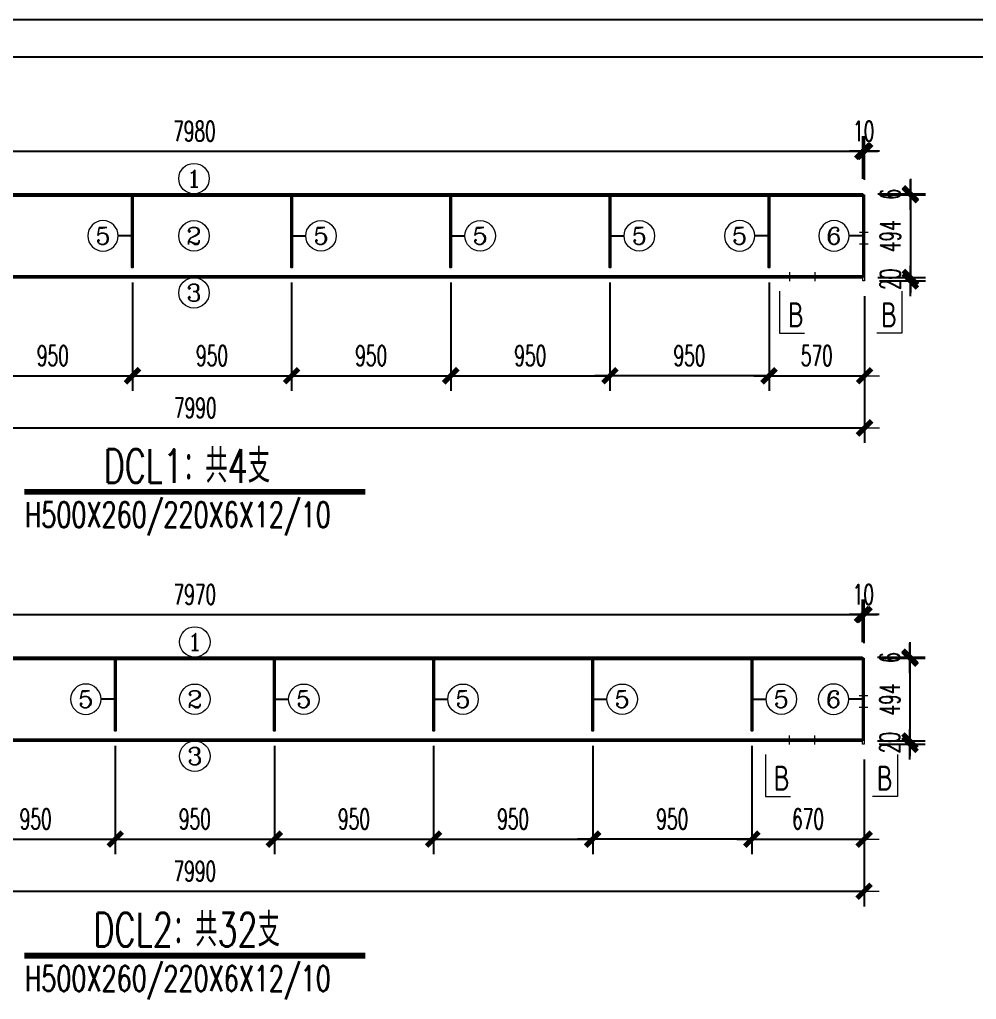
# Model space of a CAD drawing. Header units: inches. Extents: x 129725932 to 129894734, y 55771230 to 55809283.
# Drawn here: x 129880201 to 129885913, y 55803435 to 55809283 of the extents above; entities that cross this region are included whole.
import ezdxf
from ezdxf.enums import TextEntityAlignment as Align

# ---------------------------------------------------------------- set-up
doc = ezdxf.new("R2010")
doc.units = ezdxf.units.IN
doc.header["$MEASUREMENT"] = 0
for name, color, linetype, lineweight in [('Bolt', 252, 'Continuous', 9), ('标注', 8, 'Continuous', 9), ('深蓝线', 5, 'Continuous', 9), ('灰线', 253, 'Continuous', 5), ('白线', 7, 'Continuous', 5), ('钢架', 7, 'Continuous', 25)]:
    doc.layers.add(name, color=color, linetype=linetype, lineweight=lineweight)
for name, color, linetype in [('DIM', 3, 'Continuous'), ('TK', 140, 'Continuous'), ('尺寸标注', 8, 'Continuous'), ('细线', 37, 'Continuous'), ('钢梁', 3, 'Continuous')]:
    doc.layers.add(name, color=color, linetype=linetype)
doc.styles.add('ARIAL', font='swisscl.ttf', dxfattribs={"width": 0.7})
doc.styles.add('COMPLEX', font='COMPLEX')
doc.styles.add('DIM_FONT', font='romans.shx', dxfattribs={"width": 0.618, "bigfont": '1hztxt.shx'})
doc.styles.add('HZXY', font='romand.shx', dxfattribs={"bigfont": 'hzxy.shx'})
doc.styles.add('标注', font='tssdeng.shx', dxfattribs={"width": 0.6, "bigfont": 'tssdchn.shx'})
doc.dimstyles.new('WGH(1)', dxfattribs={"dimscale": 1.2, "dimtxt": 100, "dimasz": 0.5, "dimexe": 75, "dimexo": 75, "dimgap": 50, "dimtad": 1, "dimdec": 0, "dimzin": 0, "dimdsep": 46, "dimtxsty": 'DIM_FONT', "dimblk1": '_DIMX', "dimblk2": '_DIMX', "dimsah": 1, "dimcen": 0.09, "dimclrd": 3, "dimclre": 3, "dimclrt": 7, "dimadec": 0, "dimazin": 0, "dimtfac": 1, "dimtdec": 0, "dimtix": 1, "dimtmove": 2, "dimatfit": 3, "dimldrblk": '_DIMX', "dimfxl": 0, "dimtolj": 1, "dimtzin": 0, "dimarcsym": 0})

# ---------------------------------------------------------------- blocks, each defined once
blk = doc.blocks.new('TK')
at = {"layer": 'TK', "lineweight": -3}
for p, q in [((6334425.8, 2870306.6), (6350948.5, 2870306.6)), ((6334425.8, 2870306.6), (6350948.5, 2870306.6)), ((6334425.8, 2870306.6), (6350948.5, 2870306.6)), ((6334425.8, 2870306.6), (6350948.5, 2870306.6)), ((6334917, 2870110.2), (6350752, 2870110.2)), ((6334917, 2870110.2), (6350752, 2870110.2))]:
    blk.add_line(p, q, dxfattribs=at)
for tag, height, style, width, p in [('DISCIPLINE', 58.9, 'HZXY', 1, (6349472.7, 2859435.4)), ('PROJECT-NAME', 98.2, 'HZXY', 0.8, (6344531.8, 2859366.2)), ('ITEM-NAME', 98.2, 'HZXY', 0.8, (6346423, 2859369.9)), ('STATUS', 58.9, 'HZXY', 0.8, (6350406.5, 2859350.8)), ('SCALE', 58.9, 'ARIAL', 1, (6349470.2, 2859271.1)), ('版本号', 58.9, 'HZXY', 1, (6342281.9, 2859251.5)), ('REWORK-DATE', 58.9, 'ARIAL', 1, (6342814.4, 2859259)), ('DRAWING-TITLE', 98.2, 'HZXY', 0.8, (6347969.5, 2859229.5)), ('DRAWING-TITLE', 98.2, 'HZXY', 0.8, (6347970.5, 2859098.8)), ('版本号', 58.9, 'HZXY', 1, (6342281.9, 2859078.2)), ('REWORK-DATE', 58.9, 'ARIAL', 1, (6342814.4, 2859087.1)), ('DATE', 58.9, 'ARIAL', 1, (6349468, 2859092.1)), ('DRAWING-TITLE', 98.2, 'HZXY', 0.8, (6347972.1, 2858962.5)), ('PROJECT-NUMBER', 58.9, 'ARIAL', 0.9, (6350395.7, 2859013.3)), ('版本号', 58.9, 'HZXY', 1, (6342281.9, 2858912.2)), ('REWORK-DATE', 58.9, 'ARIAL', 1, (6342814.4, 2858915.2)), ('DRAWING-NUMBER', 58.9, 'ARIAL', 1, (6349470.8, 2858922))]:
    blk.add_attdef(tag, text='', height=height, dxfattribs=dict(at, style=style, width=width)).set_placement(p, align=Align.MIDDLE)
blk = doc.blocks.new('_DIMX')
blk.add_line((-150, 0), (150, 0))
at = {"const_width": 50}
blk.add_lwpolyline([(-70, -70), (70, 70)], dxfattribs=at)
blk = doc.blocks.new('*D787')
at = {"layer": 'Defpoints', "color": 0}
for p in [(129879924.9, 55807803.3), (129880874.9, 55807803.3), (129880874.9, 55807157.2)]:
    blk.add_point(p, dxfattribs=at)
at = {"layer": '标注', "color": 3, "lineweight": -2}
for p, q in [((129879924.9, 55807713.3), (129879924.9, 55807067.2)), ((129880874.9, 55807713.3), (129880874.9, 55807067.2)), ((129879925.5, 55807157.2), (129880874.3, 55807157.2))]:
    blk.add_line(p, q, dxfattribs=at)
at = {"layer": '标注', "color": 3, "lineweight": -2, "xscale": 0.5999999999999995, "yscale": 0.5999999999999995, "zscale": 0.5999999999999995, "rotation": 180}
blk.add_blockref('_DIMX', (129879924.9, 55807157.2), dxfattribs=at)
at = {"layer": '标注', "color": 3, "lineweight": -2, "xscale": 0.5999999999999995, "yscale": 0.5999999999999995, "zscale": 0.5999999999999995}
blk.add_blockref('_DIMX', (129880874.9, 55807157.2), dxfattribs=at)
at = {"layer": '标注', "color": 7, "insert": (129880399.9, 55807277.2), "char_height": 120, "attachment_point": 5, "style": 'DIM_FONT'}
blk.add_mtext('\\A1;950', dxfattribs=at)
blk = doc.blocks.new('*D788')
at = {"layer": 'Defpoints', "color": 0}
for p in [(129880874.9, 55807803.3), (129881824.9, 55807803.3), (129881824.9, 55807157.2)]:
    blk.add_point(p, dxfattribs=at)
at = {"layer": '标注', "color": 3, "lineweight": -2}
for p, q in [((129880874.9, 55807713.3), (129880874.9, 55807067.2)), ((129881824.9, 55807713.3), (129881824.9, 55807067.2)), ((129880875.5, 55807157.2), (129881824.3, 55807157.2))]:
    blk.add_line(p, q, dxfattribs=at)
at = {"layer": '标注', "color": 3, "lineweight": -2, "xscale": 0.5999999999999995, "yscale": 0.5999999999999995, "zscale": 0.5999999999999995, "rotation": 180}
blk.add_blockref('_DIMX', (129880874.9, 55807157.2), dxfattribs=at)
at = {"layer": '标注', "color": 3, "lineweight": -2, "xscale": 0.5999999999999995, "yscale": 0.5999999999999995, "zscale": 0.5999999999999995}
blk.add_blockref('_DIMX', (129881824.9, 55807157.2), dxfattribs=at)
at = {"layer": '标注', "color": 7, "insert": (129881349.9, 55807277.2), "char_height": 120, "attachment_point": 5, "style": 'DIM_FONT'}
blk.add_mtext('\\A1;950', dxfattribs=at)
blk = doc.blocks.new('*D789')
at = {"layer": 'Defpoints', "color": 0}
for p in [(129881824.9, 55807803.3), (129882774.9, 55807803.3), (129882774.9, 55807157.2)]:
    blk.add_point(p, dxfattribs=at)
at = {"layer": '标注', "color": 3, "lineweight": -2}
for p, q in [((129881824.9, 55807713.3), (129881824.9, 55807067.2)), ((129882774.9, 55807713.3), (129882774.9, 55807067.2)), ((129881825.5, 55807157.2), (129882774.3, 55807157.2))]:
    blk.add_line(p, q, dxfattribs=at)
at = {"layer": '标注', "color": 3, "lineweight": -2, "xscale": 0.5999999999999995, "yscale": 0.5999999999999995, "zscale": 0.5999999999999995, "rotation": 180}
blk.add_blockref('_DIMX', (129881824.9, 55807157.2), dxfattribs=at)
at = {"layer": '标注', "color": 3, "lineweight": -2, "xscale": 0.5999999999999995, "yscale": 0.5999999999999995, "zscale": 0.5999999999999995}
blk.add_blockref('_DIMX', (129882774.9, 55807157.2), dxfattribs=at)
at = {"layer": '标注', "color": 7, "insert": (129882299.9, 55807277.2), "char_height": 120, "attachment_point": 5, "style": 'DIM_FONT'}
blk.add_mtext('\\A1;950', dxfattribs=at)
blk = doc.blocks.new('*D790')
at = {"layer": 'Defpoints', "color": 0}
for p in [(129882774.9, 55807803.3), (129883724.9, 55807803.3), (129883724.9, 55807157.2)]:
    blk.add_point(p, dxfattribs=at)
at = {"layer": '标注', "color": 3, "lineweight": -2}
for p, q in [((129882774.9, 55807713.3), (129882774.9, 55807067.2)), ((129883724.9, 55807713.3), (129883724.9, 55807067.2)), ((129882775.5, 55807157.2), (129883724.3, 55807157.2))]:
    blk.add_line(p, q, dxfattribs=at)
at = {"layer": '标注', "color": 3, "lineweight": -2, "xscale": 0.5999999999999995, "yscale": 0.5999999999999995, "zscale": 0.5999999999999995, "rotation": 180}
blk.add_blockref('_DIMX', (129882774.9, 55807157.2), dxfattribs=at)
at = {"layer": '标注', "color": 3, "lineweight": -2, "xscale": 0.5999999999999995, "yscale": 0.5999999999999995, "zscale": 0.5999999999999995}
blk.add_blockref('_DIMX', (129883724.9, 55807157.2), dxfattribs=at)
at = {"layer": '标注', "color": 7, "insert": (129883249.9, 55807277.2), "char_height": 120, "attachment_point": 5, "style": 'DIM_FONT'}
blk.add_mtext('\\A1;950', dxfattribs=at)
blk = doc.blocks.new('*D791')
at = {"layer": 'Defpoints', "color": 0}
for p in [(129884674.9, 55807803.3), (129885244.9, 55807723.3), (129885244.9, 55807157.2)]:
    blk.add_point(p, dxfattribs=at)
at = {"layer": '标注', "color": 3, "lineweight": -2}
for p, q in [((129884674.9, 55807713.3), (129884674.9, 55807067.2)), ((129885244.9, 55807633.3), (129885244.9, 55807067.2)), ((129884675.5, 55807157.2), (129885244.3, 55807157.2))]:
    blk.add_line(p, q, dxfattribs=at)
at = {"layer": '标注', "color": 3, "lineweight": -2, "xscale": 0.5999999999999995, "yscale": 0.5999999999999995, "zscale": 0.5999999999999995, "rotation": 180}
blk.add_blockref('_DIMX', (129884674.9, 55807157.2), dxfattribs=at)
at = {"layer": '标注', "color": 3, "lineweight": -2, "xscale": 0.5999999999999995, "yscale": 0.5999999999999995, "zscale": 0.5999999999999995}
blk.add_blockref('_DIMX', (129885244.9, 55807157.2), dxfattribs=at)
at = {"layer": '标注', "color": 7, "insert": (129884959.9, 55807277.2), "char_height": 120, "attachment_point": 5, "style": 'DIM_FONT'}
blk.add_mtext('\\A1;570', dxfattribs=at)
blk = doc.blocks.new('*D792')
at = {"layer": 'Defpoints', "color": 0}
for p in [(129877254.9, 55807743.3), (129885244.9, 55807723.3), (129885244.9, 55806846.3)]:
    blk.add_point(p, dxfattribs=at)
at = {"layer": '标注', "color": 3, "lineweight": -2}
for p, q in [((129877254.9, 55807653.3), (129877254.9, 55806756.3)), ((129885244.9, 55807633.3), (129885244.9, 55806756.3)), ((129877255.5, 55806846.3), (129885244.3, 55806846.3))]:
    blk.add_line(p, q, dxfattribs=at)
at = {"layer": '标注', "color": 3, "lineweight": -2, "xscale": 0.5999999999999995, "yscale": 0.5999999999999995, "zscale": 0.5999999999999995, "rotation": 180}
blk.add_blockref('_DIMX', (129877254.9, 55806846.3), dxfattribs=at)
at = {"layer": '标注', "color": 3, "lineweight": -2, "xscale": 0.5999999999999995, "yscale": 0.5999999999999995, "zscale": 0.5999999999999995}
blk.add_blockref('_DIMX', (129885244.9, 55806846.3), dxfattribs=at)
at = {"layer": '标注', "color": 7, "insert": (129881249.9, 55806966.3), "char_height": 120, "attachment_point": 5, "style": 'DIM_FONT'}
blk.add_mtext('\\A1;7990', dxfattribs=at)
blk = doc.blocks.new('轴线标号')
at = {"lineweight": 13}
blk.add_circle((0, 0), 0.5, dxfattribs=at)
at = {"layer": '钢架', "lineweight": 13, "style": 'COMPLEX', "width": 1.041667}
blk.add_attdef('A', text='', height=0.56, dxfattribs=at).set_placement((-0.25, -0.28), (0.25, -0.28), align=Align.FIT)
blk = doc.blocks.new('*D793')
at = {"layer": 'Defpoints', "color": 0}
for p in [(129885234.9, 55808497.4), (129877254.9, 55808243.3), (129885234.9, 55808243.3)]:
    blk.add_point(p, dxfattribs=at)
at = {"layer": 'DIM', "color": 3, "lineweight": -2}
for p, q in [((129877254.9, 55808333.3), (129877254.9, 55808587.4)), ((129885234.9, 55808333.3), (129885234.9, 55808587.4)), ((129877255.5, 55808497.4), (129885234.3, 55808497.4))]:
    blk.add_line(p, q, dxfattribs=at)
at = {"layer": 'DIM', "color": 3, "lineweight": -2, "xscale": 0.5999999999999995, "yscale": 0.5999999999999995, "zscale": 0.5999999999999995, "rotation": 180}
blk.add_blockref('_DIMX', (129877254.9, 55808497.4), dxfattribs=at)
at = {"layer": 'DIM', "color": 3, "lineweight": -2, "xscale": 0.5999999999999995, "yscale": 0.5999999999999995, "zscale": 0.5999999999999995}
blk.add_blockref('_DIMX', (129885234.9, 55808497.4), dxfattribs=at)
at = {"layer": 'DIM', "color": 7, "insert": (129881244.9, 55808617.4), "char_height": 120, "attachment_point": 5, "style": 'DIM_FONT'}
blk.add_mtext('\\A1;7980', dxfattribs=at)
blk = doc.blocks.new('*D794')
at = {"layer": 'Defpoints', "color": 0}
for p in [(129885244.9, 55808497.4), (129885234.9, 55808243.3), (129885244.9, 55808237.3)]:
    blk.add_point(p, dxfattribs=at)
at = {"layer": 'DIM', "color": 3, "lineweight": -2}
for p, q in [((129885234.9, 55808333.3), (129885234.9, 55808587.4)), ((129885244.9, 55808327.3), (129885244.9, 55808587.4)), ((129885234.3, 55808497.4), (129885233.7, 55808497.4)), ((129885234.9, 55808497.4), (129885244.9, 55808497.4)), ((129885245.5, 55808497.4), (129885246.1, 55808497.4))]:
    blk.add_line(p, q, dxfattribs=at)
at = {"layer": 'DIM', "color": 3, "lineweight": -2, "xscale": 0.5999999999999995, "yscale": 0.5999999999999995, "zscale": 0.5999999999999995}
blk.add_blockref('_DIMX', (129885234.9, 55808497.4), dxfattribs=at)
at = {"layer": 'DIM', "color": 3, "lineweight": -2, "xscale": 0.5999999999999995, "yscale": 0.5999999999999995, "zscale": 0.5999999999999995, "rotation": 180}
blk.add_blockref('_DIMX', (129885244.9, 55808497.4), dxfattribs=at)
at = {"layer": 'DIM', "color": 7, "insert": (129885239.9, 55808617.4), "char_height": 120, "attachment_point": 5, "style": 'DIM_FONT'}
blk.add_mtext('\\A1;10', dxfattribs=at)
blk = doc.blocks.new('*D795')
at = {"layer": 'Defpoints', "color": 0}
for p in [(129885234.9, 55808243.3), (129885244.9, 55808237.3), (129885518.5, 55808237.3)]:
    blk.add_point(p, dxfattribs=at)
at = {"layer": 'DIM', "color": 3, "lineweight": -2}
for p, q in [((129885324.9, 55808243.3), (129885608.5, 55808243.3)), ((129885334.9, 55808237.3), (129885608.5, 55808237.3)), ((129885518.5, 55808243.9), (129885518.5, 55808244.5)), ((129885518.5, 55808243.3), (129885518.5, 55808237.3)), ((129885518.5, 55808236.7), (129885518.5, 55808236.1))]:
    blk.add_line(p, q, dxfattribs=at)
at = {"layer": 'DIM', "color": 3, "lineweight": -2, "xscale": 0.5999999999999995, "yscale": 0.5999999999999995, "zscale": 0.5999999999999995}
for p, rotation in [((129885518.5, 55808243.3), 270), ((129885518.5, 55808237.3), 90)]:
    blk.add_blockref('_DIMX', p, dxfattribs=dict(at, rotation=rotation))
at = {"layer": 'DIM', "color": 7, "insert": (129885398.5, 55808240.3), "char_height": 120, "attachment_point": 5, "rotation": 90, "style": 'DIM_FONT'}
blk.add_mtext('\\A1;6', dxfattribs=at)
blk = doc.blocks.new('*D796')
at = {"layer": 'Defpoints', "color": 0}
for p in [(129885244.9, 55808237.3), (129885234.9, 55807743.3), (129885518.5, 55807743.3)]:
    blk.add_point(p, dxfattribs=at)
at = {"layer": 'DIM', "color": 3, "lineweight": -2}
for p, q in [((129885334.9, 55808237.3), (129885608.5, 55808237.3)), ((129885518.5, 55808236.7), (129885518.5, 55807743.9)), ((129885324.9, 55807743.3), (129885608.5, 55807743.3))]:
    blk.add_line(p, q, dxfattribs=at)
at = {"layer": 'DIM', "color": 3, "lineweight": -2, "xscale": 0.5999999999999995, "yscale": 0.5999999999999995, "zscale": 0.5999999999999995}
for p, rotation in [((129885518.5, 55808237.3), 90), ((129885518.5, 55807743.3), 270)]:
    blk.add_blockref('_DIMX', p, dxfattribs=dict(at, rotation=rotation))
at = {"layer": 'DIM', "color": 7, "insert": (129885398.5, 55807990.3), "char_height": 120, "attachment_point": 5, "rotation": 90, "style": 'DIM_FONT'}
blk.add_mtext('\\A1;494', dxfattribs=at)
blk = doc.blocks.new('*D797')
at = {"layer": 'Defpoints', "color": 0}
for p in [(129885234.9, 55807743.3), (129885244.9, 55807723.3), (129885518.5, 55807723.3)]:
    blk.add_point(p, dxfattribs=at)
at = {"layer": 'DIM', "color": 3, "lineweight": -2}
for p, q in [((129885324.9, 55807743.3), (129885608.5, 55807743.3)), ((129885334.9, 55807723.3), (129885608.5, 55807723.3)), ((129885518.5, 55807743.9), (129885518.5, 55807744.5)), ((129885518.5, 55807743.3), (129885518.5, 55807723.3)), ((129885518.5, 55807722.7), (129885518.5, 55807722.1))]:
    blk.add_line(p, q, dxfattribs=at)
at = {"layer": 'DIM', "color": 3, "lineweight": -2, "xscale": 0.5999999999999995, "yscale": 0.5999999999999995, "zscale": 0.5999999999999995}
for p, rotation in [((129885518.5, 55807743.3), 270), ((129885518.5, 55807723.3), 90)]:
    blk.add_blockref('_DIMX', p, dxfattribs=dict(at, rotation=rotation))
at = {"layer": 'DIM', "color": 7, "insert": (129885398.5, 55807733.3), "char_height": 120, "attachment_point": 5, "rotation": 90, "style": 'DIM_FONT'}
blk.add_mtext('\\A1;20', dxfattribs=at)
blk = doc.blocks.new('*D801')
at = {"layer": 'Defpoints', "color": 0}
for p in [(129879822.4, 55805038), (129880772.4, 55805038), (129880772.4, 55804391.9)]:
    blk.add_point(p, dxfattribs=at)
at = {"layer": '标注', "color": 3, "lineweight": -2}
for p, q in [((129879822.4, 55804948), (129879822.4, 55804301.9)), ((129880772.4, 55804948), (129880772.4, 55804301.9)), ((129879823, 55804391.9), (129880771.8, 55804391.9))]:
    blk.add_line(p, q, dxfattribs=at)
at = {"layer": '标注', "color": 3, "lineweight": -2, "xscale": 0.5999999999999995, "yscale": 0.5999999999999995, "zscale": 0.5999999999999995, "rotation": 180}
blk.add_blockref('_DIMX', (129879822.4, 55804391.9), dxfattribs=at)
at = {"layer": '标注', "color": 3, "lineweight": -2, "xscale": 0.5999999999999995, "yscale": 0.5999999999999995, "zscale": 0.5999999999999995}
blk.add_blockref('_DIMX', (129880772.4, 55804391.9), dxfattribs=at)
at = {"layer": '标注', "color": 7, "insert": (129880297.4, 55804511.9), "char_height": 120, "attachment_point": 5, "style": 'DIM_FONT'}
blk.add_mtext('\\A1;950', dxfattribs=at)
blk = doc.blocks.new('*D802')
at = {"layer": 'Defpoints', "color": 0}
for p in [(129880772.4, 55805038), (129881722.4, 55805038), (129881722.4, 55804391.9)]:
    blk.add_point(p, dxfattribs=at)
at = {"layer": '标注', "color": 3, "lineweight": -2}
for p, q in [((129880772.4, 55804948), (129880772.4, 55804301.9)), ((129881722.4, 55804948), (129881722.4, 55804301.9)), ((129880773, 55804391.9), (129881721.8, 55804391.9))]:
    blk.add_line(p, q, dxfattribs=at)
at = {"layer": '标注', "color": 3, "lineweight": -2, "xscale": 0.5999999999999995, "yscale": 0.5999999999999995, "zscale": 0.5999999999999995, "rotation": 180}
blk.add_blockref('_DIMX', (129880772.4, 55804391.9), dxfattribs=at)
at = {"layer": '标注', "color": 3, "lineweight": -2, "xscale": 0.5999999999999995, "yscale": 0.5999999999999995, "zscale": 0.5999999999999995}
blk.add_blockref('_DIMX', (129881722.4, 55804391.9), dxfattribs=at)
at = {"layer": '标注', "color": 7, "insert": (129881247.4, 55804511.9), "char_height": 120, "attachment_point": 5, "style": 'DIM_FONT'}
blk.add_mtext('\\A1;950', dxfattribs=at)
blk = doc.blocks.new('*D803')
at = {"layer": 'Defpoints', "color": 0}
for p in [(129881722.4, 55805038), (129882672.4, 55805038), (129882672.4, 55804391.9)]:
    blk.add_point(p, dxfattribs=at)
at = {"layer": '标注', "color": 3, "lineweight": -2}
for p, q in [((129881722.4, 55804948), (129881722.4, 55804301.9)), ((129882672.4, 55804948), (129882672.4, 55804301.9)), ((129881723, 55804391.9), (129882671.8, 55804391.9))]:
    blk.add_line(p, q, dxfattribs=at)
at = {"layer": '标注', "color": 3, "lineweight": -2, "xscale": 0.5999999999999995, "yscale": 0.5999999999999995, "zscale": 0.5999999999999995, "rotation": 180}
blk.add_blockref('_DIMX', (129881722.4, 55804391.9), dxfattribs=at)
at = {"layer": '标注', "color": 3, "lineweight": -2, "xscale": 0.5999999999999995, "yscale": 0.5999999999999995, "zscale": 0.5999999999999995}
blk.add_blockref('_DIMX', (129882672.4, 55804391.9), dxfattribs=at)
at = {"layer": '标注', "color": 7, "insert": (129882197.4, 55804511.9), "char_height": 120, "attachment_point": 5, "style": 'DIM_FONT'}
blk.add_mtext('\\A1;950', dxfattribs=at)
blk = doc.blocks.new('*D804')
at = {"layer": 'Defpoints', "color": 0}
for p in [(129882672.4, 55805038), (129883622.4, 55805038), (129883622.4, 55804391.9)]:
    blk.add_point(p, dxfattribs=at)
at = {"layer": '标注', "color": 3, "lineweight": -2}
for p, q in [((129882672.4, 55804948), (129882672.4, 55804301.9)), ((129883622.4, 55804948), (129883622.4, 55804301.9)), ((129882673, 55804391.9), (129883621.8, 55804391.9))]:
    blk.add_line(p, q, dxfattribs=at)
at = {"layer": '标注', "color": 3, "lineweight": -2, "xscale": 0.5999999999999995, "yscale": 0.5999999999999995, "zscale": 0.5999999999999995, "rotation": 180}
blk.add_blockref('_DIMX', (129882672.4, 55804391.9), dxfattribs=at)
at = {"layer": '标注', "color": 3, "lineweight": -2, "xscale": 0.5999999999999995, "yscale": 0.5999999999999995, "zscale": 0.5999999999999995}
blk.add_blockref('_DIMX', (129883622.4, 55804391.9), dxfattribs=at)
at = {"layer": '标注', "color": 7, "insert": (129883147.4, 55804511.9), "char_height": 120, "attachment_point": 5, "style": 'DIM_FONT'}
blk.add_mtext('\\A1;950', dxfattribs=at)
blk = doc.blocks.new('*D805')
at = {"layer": 'Defpoints', "color": 0}
for p in [(129884572.4, 55805038), (129885242.4, 55804958), (129885242.4, 55804391.9)]:
    blk.add_point(p, dxfattribs=at)
at = {"layer": '标注', "color": 3, "lineweight": -2}
for p, q in [((129884572.4, 55804948), (129884572.4, 55804301.9)), ((129885242.4, 55804868), (129885242.4, 55804301.9)), ((129884573, 55804391.9), (129885241.8, 55804391.9))]:
    blk.add_line(p, q, dxfattribs=at)
at = {"layer": '标注', "color": 3, "lineweight": -2, "xscale": 0.5999999999999995, "yscale": 0.5999999999999995, "zscale": 0.5999999999999995, "rotation": 180}
blk.add_blockref('_DIMX', (129884572.4, 55804391.9), dxfattribs=at)
at = {"layer": '标注', "color": 3, "lineweight": -2, "xscale": 0.5999999999999995, "yscale": 0.5999999999999995, "zscale": 0.5999999999999995}
blk.add_blockref('_DIMX', (129885242.4, 55804391.9), dxfattribs=at)
at = {"layer": '标注', "color": 7, "insert": (129884907.4, 55804511.9), "char_height": 120, "attachment_point": 5, "style": 'DIM_FONT'}
blk.add_mtext('\\A1;670', dxfattribs=at)
blk = doc.blocks.new('*D806')
at = {"layer": 'Defpoints', "color": 0}
for p in [(129877252.4, 55804958), (129885242.4, 55804958), (129885242.4, 55804080.9)]:
    blk.add_point(p, dxfattribs=at)
at = {"layer": '标注', "color": 3, "lineweight": -2}
for p, q in [((129877252.4, 55804868), (129877252.4, 55803990.9)), ((129885242.4, 55804868), (129885242.4, 55803990.9)), ((129877253, 55804080.9), (129885241.8, 55804080.9))]:
    blk.add_line(p, q, dxfattribs=at)
at = {"layer": '标注', "color": 3, "lineweight": -2, "xscale": 0.5999999999999995, "yscale": 0.5999999999999995, "zscale": 0.5999999999999995, "rotation": 180}
blk.add_blockref('_DIMX', (129877252.4, 55804080.9), dxfattribs=at)
at = {"layer": '标注', "color": 3, "lineweight": -2, "xscale": 0.5999999999999995, "yscale": 0.5999999999999995, "zscale": 0.5999999999999995}
blk.add_blockref('_DIMX', (129885242.4, 55804080.9), dxfattribs=at)
at = {"layer": '标注', "color": 7, "insert": (129881247.4, 55804200.9), "char_height": 120, "attachment_point": 5, "style": 'DIM_FONT'}
blk.add_mtext('\\A1;7990', dxfattribs=at)
blk = doc.blocks.new('*D807')
at = {"layer": 'Defpoints', "color": 0}
for p in [(129885232.4, 55805478), (129885242.4, 55805472), (129885516, 55805472)]:
    blk.add_point(p, dxfattribs=at)
at = {"layer": 'DIM', "color": 3, "lineweight": -2}
for p, q in [((129885322.4, 55805478), (129885606, 55805478)), ((129885332.4, 55805472), (129885606, 55805472)), ((129885516, 55805478.6), (129885516, 55805479.2)), ((129885516, 55805478), (129885516, 55805472)), ((129885516, 55805471.4), (129885516, 55805470.8))]:
    blk.add_line(p, q, dxfattribs=at)
at = {"layer": 'DIM', "color": 3, "lineweight": -2, "xscale": 0.5999999999999995, "yscale": 0.5999999999999995, "zscale": 0.5999999999999995}
for p, rotation in [((129885516, 55805478), 270), ((129885516, 55805472), 90)]:
    blk.add_blockref('_DIMX', p, dxfattribs=dict(at, rotation=rotation))
at = {"layer": 'DIM', "color": 7, "insert": (129885396, 55805475), "char_height": 120, "attachment_point": 5, "rotation": 90, "style": 'DIM_FONT'}
blk.add_mtext('\\A1;6', dxfattribs=at)
blk = doc.blocks.new('*D808')
at = {"layer": 'Defpoints', "color": 0}
for p in [(129885242.4, 55805472), (129885232.4, 55804978), (129885516, 55804978)]:
    blk.add_point(p, dxfattribs=at)
at = {"layer": 'DIM', "color": 3, "lineweight": -2}
for p, q in [((129885332.4, 55805472), (129885606, 55805472)), ((129885516, 55805471.4), (129885516, 55804978.6)), ((129885322.4, 55804978), (129885606, 55804978))]:
    blk.add_line(p, q, dxfattribs=at)
at = {"layer": 'DIM', "color": 3, "lineweight": -2, "xscale": 0.5999999999999995, "yscale": 0.5999999999999995, "zscale": 0.5999999999999995}
for p, rotation in [((129885516, 55805472), 90), ((129885516, 55804978), 270)]:
    blk.add_blockref('_DIMX', p, dxfattribs=dict(at, rotation=rotation))
at = {"layer": 'DIM', "color": 7, "insert": (129885396, 55805225), "char_height": 120, "attachment_point": 5, "rotation": 90, "style": 'DIM_FONT'}
blk.add_mtext('\\A1;494', dxfattribs=at)
blk = doc.blocks.new('*D809')
at = {"layer": 'Defpoints', "color": 0}
for p in [(129885232.4, 55804978), (129885242.4, 55804958), (129885516, 55804958)]:
    blk.add_point(p, dxfattribs=at)
at = {"layer": 'DIM', "color": 3, "lineweight": -2}
for p, q in [((129885322.4, 55804978), (129885606, 55804978)), ((129885332.4, 55804958), (129885606, 55804958)), ((129885516, 55804978.6), (129885516, 55804979.2)), ((129885516, 55804978), (129885516, 55804958)), ((129885516, 55804957.4), (129885516, 55804956.8))]:
    blk.add_line(p, q, dxfattribs=at)
at = {"layer": 'DIM', "color": 3, "lineweight": -2, "xscale": 0.5999999999999995, "yscale": 0.5999999999999995, "zscale": 0.5999999999999995}
for p, rotation in [((129885516, 55804978), 270), ((129885516, 55804958), 90)]:
    blk.add_blockref('_DIMX', p, dxfattribs=dict(at, rotation=rotation))
at = {"layer": 'DIM', "color": 7, "insert": (129885396, 55804968), "char_height": 120, "attachment_point": 5, "rotation": 90, "style": 'DIM_FONT'}
blk.add_mtext('\\A1;20', dxfattribs=at)
blk = doc.blocks.new('*D813')
at = {"layer": 'Defpoints', "color": 0}
for p in [(129885232.4, 55805732), (129877262.4, 55805478), (129885232.4, 55805478)]:
    blk.add_point(p, dxfattribs=at)
at = {"layer": 'DIM', "color": 3, "lineweight": -2}
for p, q in [((129877262.4, 55805568), (129877262.4, 55805822)), ((129885232.4, 55805568), (129885232.4, 55805822)), ((129877263, 55805732), (129885231.8, 55805732))]:
    blk.add_line(p, q, dxfattribs=at)
at = {"layer": 'DIM', "color": 3, "lineweight": -2, "xscale": 0.5999999999999995, "yscale": 0.5999999999999995, "zscale": 0.5999999999999995, "rotation": 180}
blk.add_blockref('_DIMX', (129877262.4, 55805732), dxfattribs=at)
at = {"layer": 'DIM', "color": 3, "lineweight": -2, "xscale": 0.5999999999999995, "yscale": 0.5999999999999995, "zscale": 0.5999999999999995}
blk.add_blockref('_DIMX', (129885232.4, 55805732), dxfattribs=at)
at = {"layer": 'DIM', "color": 7, "insert": (129881247.4, 55805852), "char_height": 120, "attachment_point": 5, "style": 'DIM_FONT'}
blk.add_mtext('\\A1;7970', dxfattribs=at)
blk = doc.blocks.new('*D814')
at = {"layer": 'Defpoints', "color": 0}
for p in [(129885242.4, 55805732), (129885232.4, 55805478), (129885242.4, 55805472)]:
    blk.add_point(p, dxfattribs=at)
at = {"layer": 'DIM', "color": 3, "lineweight": -2}
for p, q in [((129885232.4, 55805568), (129885232.4, 55805822)), ((129885242.4, 55805562), (129885242.4, 55805822)), ((129885231.8, 55805732), (129885231.2, 55805732)), ((129885232.4, 55805732), (129885242.4, 55805732)), ((129885243, 55805732), (129885243.6, 55805732))]:
    blk.add_line(p, q, dxfattribs=at)
at = {"layer": 'DIM', "color": 3, "lineweight": -2, "xscale": 0.5999999999999995, "yscale": 0.5999999999999995, "zscale": 0.5999999999999995}
blk.add_blockref('_DIMX', (129885232.4, 55805732), dxfattribs=at)
at = {"layer": 'DIM', "color": 3, "lineweight": -2, "xscale": 0.5999999999999995, "yscale": 0.5999999999999995, "zscale": 0.5999999999999995, "rotation": 180}
blk.add_blockref('_DIMX', (129885242.4, 55805732), dxfattribs=at)
at = {"layer": 'DIM', "color": 7, "insert": (129885237.4, 55805852), "char_height": 120, "attachment_point": 5, "style": 'DIM_FONT'}
blk.add_mtext('\\A1;10', dxfattribs=at)
blk = doc.blocks.new('*D816')
at = {"layer": 'Defpoints', "color": 0}
for p in [(129883724.9, 55807803.3), (129884674.9, 55807803.3), (129883724.9, 55807157.2)]:
    blk.add_point(p, dxfattribs=at)
at = {"layer": '尺寸标注', "color": 3, "lineweight": -2}
for p, q in [((129883724.9, 55807713.3), (129883724.9, 55807067.2)), ((129884674.9, 55807713.3), (129884674.9, 55807067.2)), ((129884674.3, 55807157.2), (129883725.5, 55807157.2))]:
    blk.add_line(p, q, dxfattribs=at)
at = {"layer": '尺寸标注', "color": 3, "lineweight": -2, "xscale": 0.5999999999999995, "yscale": 0.5999999999999995, "zscale": 0.5999999999999995, "rotation": 180}
blk.add_blockref('_DIMX', (129883724.9, 55807157.2), dxfattribs=at)
at = {"layer": '尺寸标注', "color": 3, "lineweight": -2, "xscale": 0.5999999999999995, "yscale": 0.5999999999999995, "zscale": 0.5999999999999995}
blk.add_blockref('_DIMX', (129884674.9, 55807157.2), dxfattribs=at)
at = {"layer": '尺寸标注', "color": 7, "insert": (129884199.9, 55807277.2), "char_height": 120, "attachment_point": 5, "style": 'DIM_FONT'}
blk.add_mtext('\\A1;950', dxfattribs=at)
blk = doc.blocks.new('*D833')
at = {"layer": 'Defpoints', "color": 0}
for p in [(129883622.4, 55805038), (129884572.4, 55805038), (129883622.4, 55804391.9)]:
    blk.add_point(p, dxfattribs=at)
at = {"layer": '尺寸标注', "color": 3, "lineweight": -2}
for p, q in [((129883622.4, 55804948), (129883622.4, 55804301.9)), ((129884572.4, 55804948), (129884572.4, 55804301.9)), ((129884571.8, 55804391.9), (129883623, 55804391.9))]:
    blk.add_line(p, q, dxfattribs=at)
at = {"layer": '尺寸标注', "color": 3, "lineweight": -2, "xscale": 0.5999999999999995, "yscale": 0.5999999999999995, "zscale": 0.5999999999999995, "rotation": 180}
blk.add_blockref('_DIMX', (129883622.4, 55804391.9), dxfattribs=at)
at = {"layer": '尺寸标注', "color": 3, "lineweight": -2, "xscale": 0.5999999999999995, "yscale": 0.5999999999999995, "zscale": 0.5999999999999995}
blk.add_blockref('_DIMX', (129884572.4, 55804391.9), dxfattribs=at)
at = {"layer": '尺寸标注', "color": 7, "insert": (129884097.4, 55804511.9), "char_height": 120, "attachment_point": 5, "style": 'DIM_FONT'}
blk.add_mtext('\\A1;950', dxfattribs=at)

msp = doc.modelspace()

# ---------------------------------------------------------------- linework, layer by layer
for p, q in [((129880871.9, 55807992.3), (129880790.1, 55807992.3)), ((129881827.9, 55807992.3), (129881909.7, 55807992.3)), ((129882777.9, 55807992.3), (129882859.7, 55807992.3)), ((129883727.9, 55807992.3), (129883809.7, 55807992.3)), ((129884671.9, 55807992.3), (129884590.1, 55807992.3)), ((129885234.9, 55807992.3), (129885153.1, 55807992.3)), ((129880769.4, 55805227), (129880687.6, 55805227)), ((129881725.4, 55805227), (129881807.2, 55805227)), ((129882675.4, 55805227), (129882757.2, 55805227)), ((129883625.4, 55805227), (129883707.2, 55805227)), ((129884575.4, 55805227), (129884657.2, 55805227)), ((129885232.4, 55805227), (129885150.6, 55805227))]:
    msp.add_line(p, q)
at = {"layer": 'Bolt'}
for p, q in [((129885266.9, 55808012.3), (129885214.9, 55808012.3)), ((129885266.9, 55807942.3), (129885214.9, 55807942.3)), ((129884799.9, 55807721.3), (129884799.9, 55807775.3)), ((129884949.9, 55807721.3), (129884949.9, 55807775.3)), ((129885264.4, 55805247), (129885212.4, 55805247)), ((129885264.4, 55805177), (129885212.4, 55805177)), ((129884797.4, 55804956), (129884797.4, 55805010)), ((129884947.4, 55804956), (129884947.4, 55805010))]:
    msp.add_line(p, q, dxfattribs=at)
at = {"layer": 'Bolt', "const_width": 22}
for points in [[(129885234.9, 55808012.3), (129885244.9, 55808012.3)], [(129885234.9, 55807942.3), (129885244.9, 55807942.3)], [(129884799.9, 55807753.3), (129884799.9, 55807743.3)], [(129884949.9, 55807753.3), (129884949.9, 55807743.3)], [(129885232.4, 55805247), (129885242.4, 55805247)], [(129885232.4, 55805177), (129885242.4, 55805177)], [(129884797.4, 55804988), (129884797.4, 55804978)], [(129884947.4, 55804988), (129884947.4, 55804978)]]:
    msp.add_lwpolyline(points, dxfattribs=at)
at = {"layer": '深蓝线'}
for p, q in [((129884737.1, 55807662.1), (129884737.1, 55807412.3)), ((129885467.5, 55807662.1), (129885467.5, 55807412.3)), ((129884737.1, 55807412.3), (129884886.3, 55807412.3)), ((129885467.5, 55807412.3), (129885318.2, 55807412.3)), ((129884652.7, 55804896.8), (129884652.7, 55804647)), ((129885441.9, 55804896.8), (129885441.9, 55804647)), ((129884652.7, 55804647), (129884802, 55804647)), ((129885441.9, 55804647), (129885292.7, 55804647))]:
    msp.add_line(p, q, dxfattribs=at)
at = {"layer": '灰线'}
for points in [[(129885234.9, 55808237.3), (129885244.9, 55808237.3), (129885244.9, 55807723.3), (129885234.9, 55807723.3)], [(129885232.4, 55805472), (129885242.4, 55805472), (129885242.4, 55804958), (129885232.4, 55804958)]]:
    msp.add_lwpolyline(points, close=True, dxfattribs=at)
at = {"layer": '细线', "lineweight": -3, "const_width": 35}
for points in [[(129880229.1, 55806464.9), (129882265.8, 55806464.9)], [(129880229.1, 55803697), (129882265.8, 55803697)]]:
    msp.add_lwpolyline(points, dxfattribs=at)
at = {"layer": '钢梁'}
for p, q in [((129877254.9, 55808243.3), (129885234.9, 55808243.3)), ((129877254.9, 55808231.3), (129885234.9, 55808231.3)), ((129885234.9, 55808243.3), (129885234.9, 55807743.3)), ((129877254.9, 55807753.3), (129885234.9, 55807753.3)), ((129877254.9, 55807743.3), (129885234.9, 55807743.3)), ((129877262.4, 55805478), (129885232.4, 55805478)), ((129885232.4, 55805478), (129885232.4, 55804978)), ((129877262.4, 55805466), (129885232.4, 55805466)), ((129877262.4, 55804988), (129885232.4, 55804988)), ((129877262.4, 55804978), (129885232.4, 55804978))]:
    msp.add_line(p, q, dxfattribs=at)
for points in [[(129880871.9, 55808231.3), (129880877.9, 55808231.3), (129880877.9, 55807803.3), (129880871.9, 55807803.3)], [(129881821.9, 55808231.3), (129881827.9, 55808231.3), (129881827.9, 55807803.3), (129881821.9, 55807803.3)], [(129882771.9, 55808231.3), (129882777.9, 55808231.3), (129882777.9, 55807803.3), (129882771.9, 55807803.3)], [(129883721.9, 55808231.3), (129883727.9, 55808231.3), (129883727.9, 55807803.3), (129883721.9, 55807803.3)], [(129884671.9, 55808231.3), (129884677.9, 55808231.3), (129884677.9, 55807803.3), (129884671.9, 55807803.3)], [(129880769.4, 55805466), (129880775.4, 55805466), (129880775.4, 55805038), (129880769.4, 55805038)], [(129881719.4, 55805466), (129881725.4, 55805466), (129881725.4, 55805038), (129881719.4, 55805038)], [(129882669.4, 55805466), (129882675.4, 55805466), (129882675.4, 55805038), (129882669.4, 55805038)], [(129883619.4, 55805466), (129883625.4, 55805466), (129883625.4, 55805038), (129883619.4, 55805038)], [(129884569.4, 55805466), (129884575.4, 55805466), (129884575.4, 55805038), (129884569.4, 55805038)]]:
    msp.add_lwpolyline(points, close=True, dxfattribs=at)

# ---------------------------------------------------------------- block references
at = {"xscale": 1.135694626611662, "yscale": 1.135694621207368, "zscale": 1.135694628993601}
msp.add_blockref('TK', (122681995.7, 52549491.3), dxfattribs=at)
ref = msp.add_blockref('轴线标号', (129881242.4, 55808334.2), dxfattribs=dict(xscale=181.6396958827972, yscale=181.6396958827972, zscale=181.6396958822698, rotation=359.9999997273786))
ref.add_attrib('A', '1', dxfattribs={"layer": '钢架', "lineweight": 13, "height": 101.7, "rotation": 360, "style": 'COMPLEX', "width": 2.083333}).set_placement((129881197, 55808283.3), (129881287.8, 55808283.3), align=Align.FIT)
ref = msp.add_blockref('轴线标号', (129880699.3, 55807992.3), dxfattribs=dict(xscale=-181.6396958827972, yscale=181.6396958827972, zscale=181.6396958822698, rotation=2.726214454185083e-07))
ref.add_attrib('A', '5', dxfattribs={"layer": '钢架', "lineweight": 13, "height": 101.7, "rotation": 0, "style": 'COMPLEX', "width": 1.339286}).set_placement((129880653.9, 55807941.5), (129880744.7, 55807941.5), align=Align.FIT)
ref = msp.add_blockref('轴线标号', (129881242.4, 55807992.3), dxfattribs=dict(xscale=181.6396958827972, yscale=181.6396958827972, zscale=181.6396958822698, rotation=359.9999997273786))
ref.add_attrib('A', '2', dxfattribs={"layer": '钢架', "lineweight": 13, "height": 101.7, "rotation": 360, "style": 'COMPLEX', "width": 1.339286}).set_placement((129881197, 55807941.5), (129881287.8, 55807941.5), align=Align.FIT)
ref = msp.add_blockref('轴线标号', (129882000.6, 55807992.3), dxfattribs=dict(xscale=181.6396958827972, yscale=181.6396958827972, zscale=181.6396958822698, rotation=359.9999997273786))
ref.add_attrib('A', '5', dxfattribs={"layer": '钢架', "lineweight": 13, "height": 101.7, "rotation": 360, "style": 'COMPLEX', "width": 1.339286}).set_placement((129881955.2, 55807941.5), (129882046, 55807941.5), align=Align.FIT)
ref = msp.add_blockref('轴线标号', (129882950.6, 55807992.3), dxfattribs=dict(xscale=181.6396958827972, yscale=181.6396958827972, zscale=181.6396958822698, rotation=359.9999997273786))
ref.add_attrib('A', '5', dxfattribs={"layer": '钢架', "lineweight": 13, "height": 101.7, "rotation": 360, "style": 'COMPLEX', "width": 1.339286}).set_placement((129882905.2, 55807941.5), (129882996, 55807941.5), align=Align.FIT)
ref = msp.add_blockref('轴线标号', (129883900.6, 55807992.3), dxfattribs=dict(xscale=181.6396958827972, yscale=181.6396958827972, zscale=181.6396958822698, rotation=359.9999997273787))
ref.add_attrib('A', '5', dxfattribs={"layer": '钢架', "lineweight": 13, "height": 101.7, "rotation": 360, "style": 'COMPLEX', "width": 1.339286}).set_placement((129883855.2, 55807941.5), (129883946, 55807941.5), align=Align.FIT)
ref = msp.add_blockref('轴线标号', (129884499.3, 55807992.3), dxfattribs=dict(xscale=-181.6396958827972, yscale=181.6396958827972, zscale=181.6396958822698, rotation=2.726213654824505e-07))
ref.add_attrib('A', '5', dxfattribs={"layer": '钢架', "lineweight": 13, "height": 101.7, "rotation": 0, "style": 'COMPLEX', "width": 1.339286}).set_placement((129884453.9, 55807941.5), (129884544.7, 55807941.5), align=Align.FIT)
ref = msp.add_blockref('轴线标号', (129885062.3, 55807992.3), dxfattribs=dict(xscale=-181.6396958827972, yscale=181.6396958827972, zscale=181.6396958822698, rotation=2.726213654824505e-07))
ref.add_attrib('A', '6', dxfattribs={"layer": '钢架', "lineweight": 13, "height": 101.7, "rotation": 0, "style": 'COMPLEX', "width": 1.339286}).set_placement((129885016.9, 55807941.5), (129885107.7, 55807941.5), align=Align.FIT)
ref = msp.add_blockref('轴线标号', (129881242.4, 55807652.5), dxfattribs=dict(xscale=181.6396958827972, yscale=181.6396958827972, zscale=181.6396958822698, rotation=359.9999997273786))
ref.add_attrib('A', '3', dxfattribs={"layer": '钢架', "lineweight": 13, "height": 101.7, "rotation": 360, "style": 'COMPLEX', "width": 1.339286}).set_placement((129881197, 55807601.7), (129881287.9, 55807601.7), align=Align.FIT)
ref = msp.add_blockref('轴线标号', (129881247.4, 55805568.8), dxfattribs=dict(xscale=181.6396958827972, yscale=181.6396958827972, zscale=181.6396958822698, rotation=359.9999997273786))
ref.add_attrib('A', '1', dxfattribs={"layer": '钢架', "lineweight": 13, "height": 101.7, "rotation": 360, "style": 'COMPLEX', "width": 2.083333}).set_placement((129881202, 55805518), (129881292.8, 55805518), align=Align.FIT)
ref = msp.add_blockref('轴线标号', (129880596.8, 55805227), dxfattribs=dict(xscale=-181.6396958827972, yscale=181.6396958827972, zscale=181.6396958822698, rotation=2.726214454185083e-07))
ref.add_attrib('A', '5', dxfattribs={"layer": '钢架', "lineweight": 13, "height": 101.7, "rotation": 0, "style": 'COMPLEX', "width": 1.339286}).set_placement((129880551.4, 55805176.1), (129880642.2, 55805176.1), align=Align.FIT)
ref = msp.add_blockref('轴线标号', (129881247.4, 55805227), dxfattribs=dict(xscale=181.6396958827972, yscale=181.6396958827972, zscale=181.6396958822698, rotation=359.9999997273786))
ref.add_attrib('A', '2', dxfattribs={"layer": '钢架', "lineweight": 13, "height": 101.7, "rotation": 360, "style": 'COMPLEX', "width": 1.339286}).set_placement((129881202, 55805176.1), (129881292.8, 55805176.1), align=Align.FIT)
ref = msp.add_blockref('轴线标号', (129881898.1, 55805227), dxfattribs=dict(xscale=181.6396958827972, yscale=181.6396958827972, zscale=181.6396958822698, rotation=359.9999997273786))
ref.add_attrib('A', '5', dxfattribs={"layer": '钢架', "lineweight": 13, "height": 101.7, "rotation": 360, "style": 'COMPLEX', "width": 1.339286}).set_placement((129881852.7, 55805176.1), (129881943.5, 55805176.1), align=Align.FIT)
ref = msp.add_blockref('轴线标号', (129882848.1, 55805227), dxfattribs=dict(xscale=181.6396958827972, yscale=181.6396958827972, zscale=181.6396958822698, rotation=359.9999997273786))
ref.add_attrib('A', '5', dxfattribs={"layer": '钢架', "lineweight": 13, "height": 101.7, "rotation": 360, "style": 'COMPLEX', "width": 1.339286}).set_placement((129882802.7, 55805176.1), (129882893.5, 55805176.1), align=Align.FIT)
ref = msp.add_blockref('轴线标号', (129883798.1, 55805227), dxfattribs=dict(xscale=181.6396958827972, yscale=181.6396958827972, zscale=181.6396958822698, rotation=359.9999997273787))
ref.add_attrib('A', '5', dxfattribs={"layer": '钢架', "lineweight": 13, "height": 101.7, "rotation": 360, "style": 'COMPLEX', "width": 1.339286}).set_placement((129883752.7, 55805176.1), (129883843.5, 55805176.1), align=Align.FIT)
ref = msp.add_blockref('轴线标号', (129884748.1, 55805227), dxfattribs=dict(xscale=181.6396958827972, yscale=181.6396958827972, zscale=181.6396958822698, rotation=359.9999997273787))
ref.add_attrib('A', '5', dxfattribs={"layer": '钢架', "lineweight": 13, "height": 101.7, "rotation": 360, "style": 'COMPLEX', "width": 1.339286}).set_placement((129884702.7, 55805176.1), (129884793.5, 55805176.1), align=Align.FIT)
ref = msp.add_blockref('轴线标号', (129885059.8, 55805227), dxfattribs=dict(xscale=-181.6396958827972, yscale=181.6396958827972, zscale=181.6396958822698, rotation=2.726213654824505e-07))
ref.add_attrib('A', '6', dxfattribs={"layer": '钢架', "lineweight": 13, "height": 101.7, "rotation": 0, "style": 'COMPLEX', "width": 1.339286}).set_placement((129885014.4, 55805176.1), (129885105.2, 55805176.1), align=Align.FIT)
ref = msp.add_blockref('轴线标号', (129881247.4, 55804887.2), dxfattribs=dict(xscale=181.6396958827972, yscale=181.6396958827972, zscale=181.6396958822698, rotation=359.9999997273786))
ref.add_attrib('A', '3', dxfattribs={"layer": '钢架', "lineweight": 13, "height": 101.7, "rotation": 360, "style": 'COMPLEX', "width": 1.339286}).set_placement((129881202, 55804836.3), (129881292.9, 55804836.3), align=Align.FIT)

# ---------------------------------------------------------------- texts
at = {"layer": '白线', "style": '标注', "width": 0.8}
for p in [(129884786.7, 55807445.9), (129885343, 55807445.9), (129884702.4, 55804680.5), (129885317.5, 55804680.5)]:
    msp.add_text('B', height=150, dxfattribs=at).set_placement(p)
at = {"layer": '细线', "color": 4, "lineweight": -3, "style": 'DIM_FONT', "width": 0.7}
for s, height, p in [('DCL1：共4支', 200, (129880703.4, 55806519.1)), ('H500X260/220X6X12/10', 150, (129880231.7, 55806253.4)), ('DCL2：共32支', 200, (129880642.2, 55803751.2)), ('H500X260/220X6X12/10', 150, (129880231.7, 55803485.5))]:
    msp.add_text(s, height=height, dxfattribs=at).set_placement(p)

# ---------------------------------------------------------------- dimensions: what is measured, and where the dimension line sits
at = {"layer": 'DIM'}
for base, p1, p2, picture, middle in [((129885234.9, 55808497.4), (129877254.9, 55808243.3), (129885234.9, 55808243.3), '*D793', (129881244.9, 55808617.4)), ((129885244.9, 55808497.4), (129885234.9, 55808243.3), (129885244.9, 55808237.3), '*D794', (129885239.9, 55808617.4)), ((129885232.4, 55805732), (129877262.4, 55805478), (129885232.4, 55805478), '*D813', (129881247.4, 55805852)), ((129885242.4, 55805732), (129885232.4, 55805478), (129885242.4, 55805472), '*D814', (129885237.4, 55805852))]:
    dim = msp.add_linear_dim(base=base, p1=p1, p2=p2, dimstyle='WGH(1)', override={"dimfxl": 250}, dxfattribs=at)
    dim.commit()
    dim.dimension.update_dxf_attribs({"geometry": picture, "text_midpoint": middle})
for base, p1, p2, picture, middle in [((129885518.5, 55808237.3), (129885234.9, 55808243.3), (129885244.9, 55808237.3), '*D795', (129885398.5, 55808240.3)), ((129885518.5, 55807743.3), (129885244.9, 55808237.3), (129885234.9, 55807743.3), '*D796', (129885398.5, 55807990.3)), ((129885518.5, 55807723.3), (129885234.9, 55807743.3), (129885244.9, 55807723.3), '*D797', (129885398.5, 55807733.3)), ((129885516, 55805472), (129885232.4, 55805478), (129885242.4, 55805472), '*D807', (129885396, 55805475)), ((129885516, 55804978), (129885242.4, 55805472), (129885232.4, 55804978), '*D808', (129885396, 55805225)), ((129885516, 55804958), (129885232.4, 55804978), (129885242.4, 55804958), '*D809', (129885396, 55804968))]:
    dim = msp.add_linear_dim(base=base, p1=p1, p2=p2, angle=90, dimstyle='WGH(1)', override={"dimfxl": 250}, dxfattribs=at)
    dim.commit()
    dim.dimension.update_dxf_attribs({"geometry": picture, "text_midpoint": middle})
at = {"layer": '尺寸标注'}
for base, p1, p2, picture, middle in [((129883724.9, 55807157.2), (129884674.9, 55807803.3), (129883724.9, 55807803.3), '*D816', (129884199.9, 55807277.2)), ((129883622.4, 55804391.9), (129884572.4, 55805038), (129883622.4, 55805038), '*D833', (129884097.4, 55804511.9))]:
    dim = msp.add_linear_dim(base=base, p1=p1, p2=p2, dimstyle='WGH(1)', override={"dimfxl": 250}, dxfattribs=at)
    dim.commit()
    dim.dimension.update_dxf_attribs({"geometry": picture, "text_midpoint": middle})
at = {"layer": '标注'}
for base, p1, p2, picture, middle in [((129880874.9, 55807157.2), (129879924.9, 55807803.3), (129880874.9, 55807803.3), '*D787', (129880399.9, 55807277.2)), ((129881824.9, 55807157.2), (129880874.9, 55807803.3), (129881824.9, 55807803.3), '*D788', (129881349.9, 55807277.2)), ((129882774.9, 55807157.2), (129881824.9, 55807803.3), (129882774.9, 55807803.3), '*D789', (129882299.9, 55807277.2)), ((129883724.9, 55807157.2), (129882774.9, 55807803.3), (129883724.9, 55807803.3), '*D790', (129883249.9, 55807277.2)), ((129885244.9, 55807157.2), (129884674.9, 55807803.3), (129885244.9, 55807723.3), '*D791', (129884959.9, 55807277.2)), ((129885244.9, 55806846.3), (129877254.9, 55807743.3), (129885244.9, 55807723.3), '*D792', (129881249.9, 55806966.3)), ((129880772.4, 55804391.9), (129879822.4, 55805038), (129880772.4, 55805038), '*D801', (129880297.4, 55804511.9)), ((129881722.4, 55804391.9), (129880772.4, 55805038), (129881722.4, 55805038), '*D802', (129881247.4, 55804511.9)), ((129882672.4, 55804391.9), (129881722.4, 55805038), (129882672.4, 55805038), '*D803', (129882197.4, 55804511.9)), ((129883622.4, 55804391.9), (129882672.4, 55805038), (129883622.4, 55805038), '*D804', (129883147.4, 55804511.9)), ((129885242.4, 55804391.9), (129884572.4, 55805038), (129885242.4, 55804958), '*D805', (129884907.4, 55804511.9)), ((129885242.4, 55804080.9), (129877252.4, 55804958), (129885242.4, 55804958), '*D806', (129881247.4, 55804200.9))]:
    dim = msp.add_linear_dim(base=base, p1=p1, p2=p2, dimstyle='WGH(1)', override={"dimfxl": 250}, dxfattribs=at)
    dim.commit()
    dim.dimension.update_dxf_attribs({"geometry": picture, "text_midpoint": middle})

doc.saveas('drawing.dxf')
